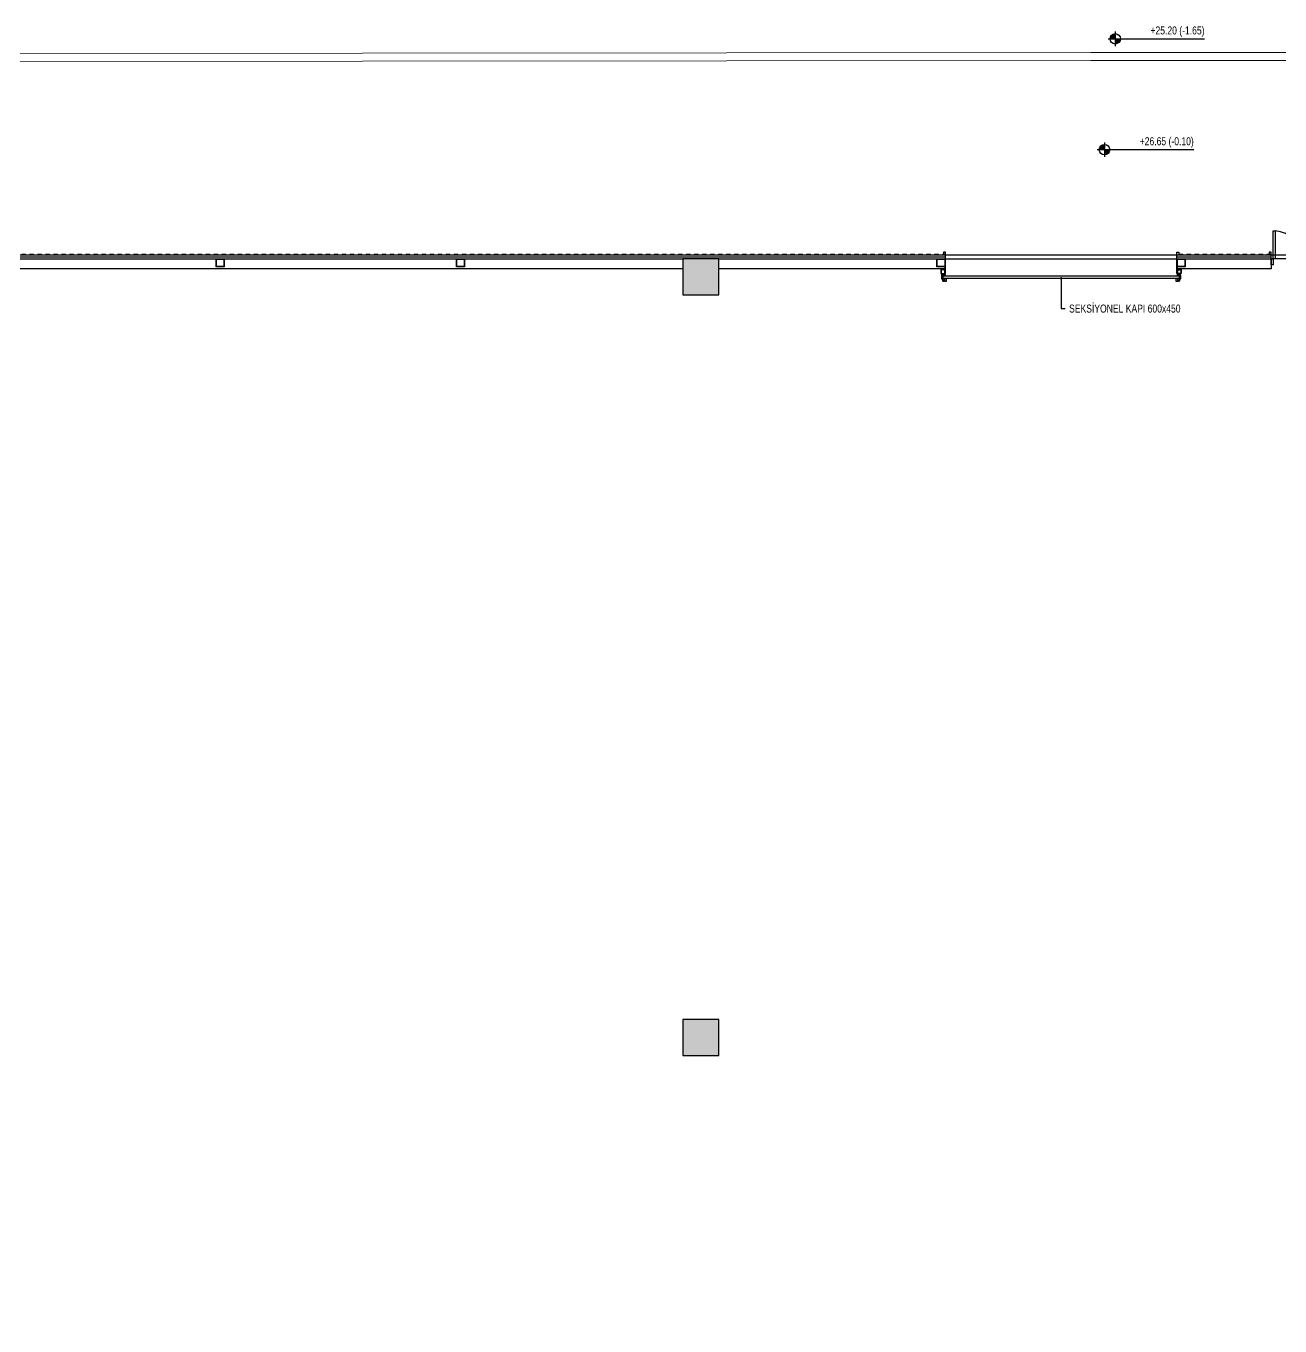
# Model space of a CAD drawing. Header units: centimetres. Extents: x 28733 to 98303, y -2883 to 8555.
# Drawn here: x 63594 to 66726, y 4643 to 7890 of the extents above; entities that cross this region are included whole.
import ezdxf
from ezdxf import colors
from ezdxf.entities.mleader import LeaderData, LeaderLine
from ezdxf.math import Vec2, Vec3

# ---------------------------------------------------------------- set-up
doc = ezdxf.new("R2010")
doc.units = ezdxf.units.CM
doc.header["$LTSCALE"] = 100
for name, color, linetype in [('A-ANNO-DIMS', 187, 'Continuous'), ('A-ANNO-TEXT', 50, 'Continuous'), ('A-AREA', 102, 'Continuous'), ('A-DOOR', 193, 'Continuous'), ('A-ELEV-01', 255, 'Continuous'), ('A-ELEV-03', 251, 'Continuous'), ('A-WALL-INSL', 249, 'Continuous'), ('A-WALL-SNWPNL', 200, 'Continuous'), ('L-SITE-CURB', 33, 'Continuous'), ('S-CONC', 5, 'Continuous'), ('S-HTCH', 8, 'Continuous'), ('S-STEL', 3, 'Continuous')]:
    doc.layers.add(name, color=color, linetype=linetype)
doc.styles.add('Fields_100', font='act_simplex.shx', dxfattribs={"width": 0.8, "height": 20})
doc.linetypes.add('BATTING', pattern='A,0.00254,-2.54,[134,ltypeshp.shx,S=2.54,R=0,X=-2.54,Y=0],-5.08,[134,ltypeshp.shx,S=2.54,R=180,X=2.54,Y=0],-2.54', length=10.16254)

# ---------------------------------------------------------------- blocks, each defined once
blk = doc.blocks.new('KAPI 150')
at = {"layer": 'A-DOOR'}
blk.add_line((145, 15), (5, 15), dxfattribs=at)
for points in [[(5, 15), (5, 85), (10, 85), (10, 15)], [(145, 15), (145, 85), (140, 85), (140, 15)]]:
    blk.add_lwpolyline(points, dxfattribs=at)
for points in [[(5, 0), (0, 0), (0, 15), (5, 15)], [(150, 0), (145, 0), (145, 15), (150, 15)]]:
    blk.add_lwpolyline(points, close=True, dxfattribs=at)
for centre, start, end in [((5, 15), 0, 85.904), ((145, 15), 94.096, 180)]:
    blk.add_arc(centre, 70, start, end, dxfattribs=at)
blk = doc.blocks.new('VİDA KÜÇÜK')
for p, q in [((-0.6, 3), (-0.2, 3.2)), ((-0.6, 3), (0.6, 3)), ((-0.6, 3), (0.6, 3)), ((-0.6, 3), (-0.6, 3)), ((-0.5, 3), (-0.5, 2.9)), ((-0.5, 2.9), (0.5, 2.9)), ((0.3, 3.6), (-0.3, 3.6)), ((-0.3, 3.3), (-0.3, 3.5)), ((0.3, 3.3), (-0.3, 3.3)), ((0.3, 3.2), (-0.3, 3.2)), ((-0.2, 3.3), (-0.2, 3.6)), ((0.2, 3.2), (-0.2, 3.2)), ((0.1, 2.8), (-0.2, 2.9)), ((-0.2, 2.9), (-0.2, 2.8)), ((-0.2, 2.9), (-0.2, 2.9)), ((-0.2, 2.8), (0.1, 2.7)), ((0.1, 2.7), (-0.2, 2.8)), ((-0.2, 2.7), (-0.2, 2.8)), ((-0.2, 2.8), (-0.2, 2.8)), ((0, 2.7), (-0.2, 2.7)), ((-0.2, 2.7), (-0.2, 2.6)), ((-0.2, 2.7), (-0.2, 2.7)), ((0.2, 2.5), (-0.2, 2.6)), ((0.1, 2.5), (-0.2, 2.6)), ((-0.2, 2.6), (0.1, 2.5)), ((-0.2, 2.6), (-0.2, 2.5)), ((-0.2, 2.6), (-0.2, 2.6)), ((-0.2, 2.6), (-0.2, 2.6)), ((-0.2, 2.5), (0.1, 2.4)), ((-0.2, 2.5), (0.2, 2.4)), ((-0.2, 2.5), (-0.2, 2.5)), ((-0.2, 2.4), (-0.2, 2.5)), ((0.1, 2.3), (-0.2, 2.4)), ((-0.2, 2.4), (-0.2, 2.3)), ((-0.2, 2.3), (0.1, 2.2)), ((-0.2, 2.3), (0.2, 2.2)), ((0.1, 2.2), (-0.2, 2.3)), ((-0.2, 2.3), (-0.2, 2.2)), ((-0.2, 2.3), (-0.2, 2.3)), ((-0.2, 2.3), (-0.2, 2.3)), ((-0.2, 2.3), (-0.2, 2.3)), ((-0.2, 2.2), (0.1, 2.1)), ((-0.2, 2.2), (0.2, 2.1)), ((-0.2, 2.1), (-0.2, 2.2)), ((-0.2, 2.2), (-0.2, 1.5)), ((-0.2, 2.1), (-0.2, 2)), ((0.1, 2), (-0.2, 2.1)), ((-0.2, 2), (-0.2, 2.1)), ((-0.2, 2), (-0.2, 2)), ((-0.2, 2), (-0.2, 2)), ((-0.2, 2), (0, 2)), ((0, 2), (-0.2, 2)), ((0, 2), (-0.2, 2)), ((0.1, 1.9), (-0.2, 1.9)), ((0, 1.5), (-0.2, 1.6)), ((0, 1.4), (-0.2, 1.5)), ((0.2, 2.8), (-0.1, 2.9)), ((0, 3.9), (0, 0)), ((0.1, 2.8), (0, 2.9)), ((0.1, 2.6), (0, 2.7)), ((0.1, 1.6), (0, 1.5)), ((0, 1.5), (0, 1.4)), ((0.1, 1.5), (0, 1.4)), ((0.1, 2.9), (0.1, 2.8)), ((0.2, 2.8), (0.1, 2.8)), ((0.2, 2.8), (0.1, 2.8)), ((0.1, 2.8), (0.1, 2.7)), ((0.2, 2.7), (0.1, 2.7)), ((0.2, 2.7), (0.1, 2.6)), ((0.1, 2.7), (0.1, 2.7)), ((0.2, 2.7), (0.1, 2.7)), ((0.1, 2.6), (0.1, 2.5)), ((0.1, 2.5), (0.1, 2.4)), ((0.2, 2.5), (0.1, 2.5)), ((0.2, 2.5), (0.1, 2.5)), ((0.2, 2.4), (0.1, 2.4)), ((0.1, 2.3), (0.1, 2.3)), ((0.1, 2.3), (0.1, 2.2)), ((0.2, 2.3), (0.1, 2.3)), ((0.2, 2.2), (0.1, 2.2)), ((0.2, 2.2), (0.1, 2.2)), ((0.1, 2.2), (0.1, 2.1)), ((0.1, 2.2), (0.1, 1.5)), ((0.1, 2), (0.1, 2.1)), ((0.2, 2.1), (0.1, 2)), ((0.2, 2.1), (0.1, 2.1)), ((0.2, 3.3), (0.2, 3.6)), ((0.2, 3.2), (0.6, 3)), ((0.2, 2.7), (0.2, 2.7)), ((0.2, 2.4), (0.2, 2.3)), ((0.3, 3.3), (0.3, 3.5)), ((0.5, 3), (0.5, 2.9)), ((0.6, 3), (0.6, 3))]:
    blk.add_line(p, q)
for centre, radius, start, end in [((-0.3, 3.2), 0.045, 90, 270), ((-0.3, 3.5), 0.132, 50.85, 132.6512), ((0, 3.1), 0.52, 70.5284, 109.4708), ((0, 1.9), 0.156, 196.2602, 343.7398), ((0.3, 3.5), 0.132, 47.3435, 129.155), ((0.3, 3.2), 0.045, 270, 90)]:
    blk.add_arc(centre, radius, start, end)
blk = doc.blocks.new('_Dot')
at = {"color": 0, "linetype": 'ByBlock', "lineweight": -2}
blk.add_line((-0.5, 0), (-1, 0), dxfattribs=at)
at = {"color": 0, "linetype": 'ByBlock', "const_width": 0.5}
blk.add_lwpolyline([(-0.25, 0, 1), (0.25, 0, 1)], format="xyb", close=True, dxfattribs=at)

msp = doc.modelspace()

# ---------------------------------------------------------------- hatches: boundary and pattern name
at = {"layer": 'A-ANNO-DIMS'}
h = msp.add_hatch(color=256, dxfattribs=at)
h.paths.add_polyline_path([(66314.68, 7871.19, 0.4142136), (66301.68, 7858.19), (66314.68, 7858.19)])
h.paths.add_polyline_path([(66327.68, 7858.19), (66314.68, 7858.19), (66314.68, 7845.19, 0.4142136)])
h = msp.add_hatch(color=256, dxfattribs=at)
h.paths.add_polyline_path([(66287.84, 7594.35, 0.4142136), (66274.84, 7581.35), (66287.84, 7581.35)])
h.paths.add_polyline_path([(66300.84, 7581.35), (66287.84, 7581.35), (66287.84, 7568.35, 0.4142136)])
at = {"layer": 'S-HTCH'}
h = msp.add_hatch(dxfattribs=at)
h.set_pattern_fill('ANSI33', color=256)
h.set_pattern_definition([(45, (47244.2896, 5721.5606), (-4.490128, 4.490128), []), (45, (47248.78, 5721.5606), (-4.490128, 4.490128), [3.175, -1.5875])])
h.paths.add_polyline_path([(63434.48, 1518.59), (63524.48, 1518.59), (63524.48, 1608.59), (63434.48, 1608.59)])
h.paths.add_polyline_path([(63434.48, 7218.59), (63524.48, 7218.59), (63524.48, 7308.59), (63434.48, 7308.59)])
h.paths.add_polyline_path([(61634.48, 1518.59), (61724.48, 1518.59), (61724.48, 1608.59), (61634.48, 1608.59)])
h.paths.add_polyline_path([(58034.48, 1518.59), (58124.48, 1518.59), (58124.48, 1608.59), (58034.48, 1608.59)])
h.paths.add_polyline_path([(61634.48, 7218.59), (61724.48, 7218.59), (61724.48, 7308.59), (61634.48, 7308.59)])
h.paths.add_polyline_path([(58034.48, 7218.59), (58124.48, 7218.59), (58124.48, 7308.59), (58034.48, 7308.59)])
h.paths.add_polyline_path([(63434.48, 3418.59), (63524.48, 3418.59), (63524.48, 3508.59), (63434.48, 3508.59)])
h.paths.add_polyline_path([(63434.48, 5318.59), (63524.48, 5318.59), (63524.48, 5408.59), (63434.48, 5408.59)])
h.paths.add_polyline_path([(61634.48, 3418.59), (61724.48, 3418.59), (61724.48, 3508.59), (61634.48, 3508.59)])
h.paths.add_polyline_path([(58034.48, 3418.59), (58124.48, 3418.59), (58124.48, 3508.59), (58034.48, 3508.59)])
h.paths.add_polyline_path([(61634.48, 5318.59), (61724.48, 5318.59), (61724.48, 5408.59), (61634.48, 5408.59)])
h.paths.add_polyline_path([(58034.48, 5318.59), (58124.48, 5318.59), (58124.48, 5408.59), (58034.48, 5408.59)])
h.paths.add_polyline_path([(68834.48, 3418.59), (68924.48, 3418.59), (68924.48, 3508.59), (68834.48, 3508.59)])
h.paths.add_polyline_path([(68834.48, 5318.59), (68924.48, 5318.59), (68924.48, 5408.59), (68834.48, 5408.59)])
h.paths.add_polyline_path([(67034.48, 3418.59), (67124.48, 3418.59), (67124.48, 3508.59), (67034.48, 3508.59)])
h.paths.add_polyline_path([(67034.48, 5318.59), (67124.48, 5318.59), (67124.48, 5408.59), (67034.48, 5408.59)])
h.paths.add_polyline_path([(65234.48, 3418.59), (65324.48, 3418.59), (65324.48, 3508.59), (65234.48, 3508.59)])
h.paths.add_polyline_path([(65234.48, 5318.59), (65324.48, 5318.59), (65324.48, 5408.59), (65234.48, 5408.59)])
h.paths.add_polyline_path([(61534.48, 3418.59), (61624.48, 3418.59), (61624.48, 3508.59), (61534.48, 3508.59)])
h.paths.add_polyline_path([(61534.48, 5318.59), (61624.48, 5318.59), (61624.48, 5408.59), (61534.48, 5408.59)])
h.paths.add_polyline_path([(59834.48, 3418.59), (59924.48, 3418.59), (59924.48, 3508.59), (59834.48, 3508.59)])
h.paths.add_polyline_path([(59834.48, 5318.59), (59924.48, 5318.59), (59924.48, 5408.59), (59834.48, 5408.59)])
h.paths.add_polyline_path([(56234.48, 3418.59), (56324.48, 3418.59), (56324.48, 3508.59), (56234.48, 3508.59)])
h.paths.add_polyline_path([(56234.48, 5318.59), (56324.48, 5318.59), (56324.48, 5408.59), (56234.48, 5408.59)])
h.paths.add_polyline_path([(54434.48, 3418.59), (54524.48, 3418.59), (54524.48, 3508.59), (54434.48, 3508.59)])
h.paths.add_polyline_path([(54434.48, 5318.59), (54524.48, 5318.59), (54524.48, 5408.59), (54434.48, 5408.59)])
h.paths.add_polyline_path([(52634.48, 3418.59), (52724.48, 3418.59), (52724.48, 3508.59), (52634.48, 3508.59)])
h.paths.add_polyline_path([(52634.48, 5318.59), (52724.48, 5318.59), (52724.48, 5408.59), (52634.48, 5408.59)])
h.paths.add_polyline_path([(70634.48, 5318.59), (70724.48, 5318.59), (70724.48, 5408.59), (70634.48, 5408.59)])
h.paths.add_polyline_path([(70634.48, 3418.59), (70724.48, 3418.59), (70724.48, 3508.59), (70634.48, 3508.59)])
h.paths.add_polyline_path([(70634.48, 1518.59), (70724.48, 1518.59), (70724.48, 1608.59), (70634.48, 1608.59)])
h.paths.add_polyline_path([(68834.48, 1518.59), (68924.48, 1518.59), (68924.48, 1608.59), (68834.48, 1608.59)])
h.paths.add_polyline_path([(67034.48, 1518.59), (67124.48, 1518.59), (67124.48, 1608.59), (67034.48, 1608.59)])
h.paths.add_polyline_path([(65234.48, 1518.59), (65324.48, 1518.59), (65324.48, 1608.59), (65234.48, 1608.59)])
h.paths.add_polyline_path([(61534.48, 1518.59), (61624.48, 1518.59), (61624.48, 1608.59), (61534.48, 1608.59)])
h.paths.add_polyline_path([(59834.48, 1518.59), (59924.48, 1518.59), (59924.48, 1608.59), (59834.48, 1608.59)])
h.paths.add_polyline_path([(56234.48, 1518.59), (56324.48, 1518.59), (56324.48, 1608.59), (56234.48, 1608.59)])
h.paths.add_polyline_path([(54434.48, 1518.59), (54524.48, 1518.59), (54524.48, 1608.59), (54434.48, 1608.59)])
h.paths.add_polyline_path([(52634.48, 1518.59), (52724.48, 1518.59), (52724.48, 1608.59), (52634.48, 1608.59)])
h.paths.add_polyline_path([(70634.48, 7218.59), (70724.48, 7218.59), (70724.48, 7308.59), (70634.48, 7308.59)])
h.paths.add_polyline_path([(68834.48, 7218.59), (68924.48, 7218.59), (68924.48, 7308.59), (68834.48, 7308.59)])
h.paths.add_polyline_path([(67034.48, 7218.59), (67124.48, 7218.59), (67124.48, 7308.59), (67034.48, 7308.59)])
h.paths.add_polyline_path([(65234.48, 7218.59), (65324.48, 7218.59), (65324.48, 7308.59), (65234.48, 7308.59)])
h.paths.add_polyline_path([(61534.48, 7218.59), (61624.48, 7218.59), (61624.48, 7308.59), (61534.48, 7308.59)])
h.paths.add_polyline_path([(59834.48, 7218.59), (59924.48, 7218.59), (59924.48, 7308.59), (59834.48, 7308.59)])
h.paths.add_polyline_path([(56234.48, 7218.59), (56324.48, 7218.59), (56324.48, 7308.59), (56234.48, 7308.59)])
h.paths.add_polyline_path([(54434.48, 7218.59), (54524.48, 7218.59), (54524.48, 7308.59), (54434.48, 7308.59)])
h.paths.add_polyline_path([(52634.48, 7218.59), (52724.48, 7218.59), (52724.48, 7308.59), (52634.48, 7308.59)])

# ---------------------------------------------------------------- linework, layer by layer
at = {"layer": 'A-ANNO-DIMS'}
for p, q in [((66314.68, 7876.19), (66314.68, 7840.19)), ((66296.68, 7858.19), (66537.68, 7858.19)), ((66269.84, 7581.35), (66510.84, 7581.35)), ((66287.84, 7599.35), (66287.84, 7563.35))]:
    msp.add_line(p, q, dxfattribs=at)
for centre in [(66314.68, 7858.19), (66287.84, 7581.35)]:
    msp.add_circle(centre, 13, dxfattribs=at)
at = {"layer": 'A-AREA'}
msp.add_lwpolyline([(62586.98, 7318.59), (70734.48, 7318.59), (70734.48, 3418.59), (52611.98, 3418.59), (52611.98, 7318.59), (59834.48, 7318.59), (59834.48, 7053.59), (62586.98, 7053.59)], close=True, dxfattribs=at)
at = {"layer": 'A-DOOR'}
for points in [[(65881.48, 7266.59), (65880.75, 7266.59)], [(65880.75, 7266.59), (65880.75, 7258.83)], [(65880.75, 7258.83), (65883.33, 7258.83)], [(65881.25, 7259.33), (65881.25, 7266.09)], [(65881.25, 7266.09), (65883.98, 7266.09)], [(65887.5, 7259.33), (65881.25, 7259.33)], [(65881.48, 7271.59), (65881.48, 7266.59)], [(65881.48, 7266.59), (65883.98, 7266.59)], [(65881.98, 7267.09), (65881.98, 7271.09)], [(65881.98, 7271.09), (65888.98, 7271.09)], [(65883.98, 7267.09), (65881.98, 7267.09)], [(65883.33, 7258.83), (65883.33, 7254.69)], [(65883.33, 7254.69), (65883.34, 7254.62), (65883.36, 7254.55), (65883.37, 7254.48), (65883.39, 7254.4), (65883.41, 7254.33), (65883.44, 7254.27), (65883.46, 7254.2), (65883.49, 7254.13), (65883.52, 7254.06), (65883.56, 7254), (65883.59, 7253.94), (65883.63, 7253.87), (65883.67, 7253.81), (65883.71, 7253.75), (65883.76, 7253.69), (65883.81, 7253.64), (65883.85, 7253.58), (65883.9, 7253.53), (65883.96, 7253.48), (65884.01, 7253.43), (65884.06, 7253.38), (65884.12, 7253.33), (65884.18, 7253.29), (65884.24, 7253.25), (65884.3, 7253.21), (65884.36, 7253.17), (65884.43, 7253.14), (65884.49, 7253.1), (65884.56, 7253.07), (65884.63, 7253.04), (65884.7, 7253.02), (65884.76, 7252.99), (65884.83, 7252.97), (65884.91, 7252.95), (65884.98, 7252.94), (65885.05, 7252.92), (65885.12, 7252.91), (65885.19, 7252.9), (65885.27, 7252.9), (65885.34, 7252.89), (65885.41, 7252.89), (65885.49, 7252.89), (65885.56, 7252.9), (65885.63, 7252.9), (65885.7, 7252.91), (65885.78, 7252.92), (65885.85, 7252.94), (65885.92, 7252.95), (65885.99, 7252.97), (65886.06, 7252.99), (65886.13, 7253.02), (65886.2, 7253.04), (65886.27, 7253.07), (65886.33, 7253.1), (65886.4, 7253.14), (65886.46, 7253.17), (65886.52, 7253.21), (65886.59, 7253.25), (65886.65, 7253.29), (65886.7, 7253.33), (65886.76, 7253.38), (65886.82, 7253.43), (65886.87, 7253.48), (65886.92, 7253.53), (65886.97, 7253.58), (65887.02, 7253.64), (65887.07, 7253.69), (65887.11, 7253.75), (65887.15, 7253.81), (65887.19, 7253.87), (65887.23, 7253.94), (65887.27, 7254), (65887.3, 7254.06), (65887.33, 7254.13), (65887.36, 7254.2), (65887.39, 7254.27), (65887.41, 7254.33), (65887.43, 7254.4), (65887.45, 7254.48), (65887.47, 7254.55), (65887.48, 7254.62), (65887.5, 7254.69)], [(65883.83, 7254.69), (65883.83, 7258.83)], [(65883.83, 7258.83), (65887.5, 7258.83)], [(65887, 7254.69), (65886.98, 7254.64), (65886.97, 7254.58), (65886.96, 7254.53), (65886.94, 7254.47), (65886.92, 7254.42), (65886.9, 7254.37), (65886.87, 7254.32), (65886.85, 7254.27), (65886.82, 7254.22), (65886.79, 7254.17), (65886.76, 7254.12), (65886.73, 7254.07), (65886.7, 7254.03), (65886.67, 7253.98), (65886.63, 7253.94), (65886.59, 7253.9), (65886.55, 7253.86), (65886.51, 7253.82), (65886.47, 7253.78), (65886.43, 7253.75), (65886.38, 7253.71), (65886.34, 7253.68), (65886.29, 7253.65), (65886.24, 7253.62), (65886.19, 7253.59), (65886.14, 7253.56), (65886.09, 7253.54), (65886.04, 7253.52), (65885.99, 7253.49), (65885.94, 7253.48), (65885.88, 7253.46), (65885.83, 7253.44), (65885.78, 7253.43), (65885.72, 7253.42), (65885.66, 7253.41), (65885.61, 7253.4), (65885.55, 7253.39), (65885.5, 7253.39), (65885.44, 7253.39), (65885.38, 7253.39), (65885.33, 7253.39), (65885.27, 7253.39), (65885.22, 7253.4), (65885.16, 7253.41), (65885.11, 7253.42), (65885.05, 7253.43), (65885, 7253.44), (65884.94, 7253.46), (65884.89, 7253.48), (65884.84, 7253.49), (65884.78, 7253.52), (65884.73, 7253.54), (65884.68, 7253.56), (65884.63, 7253.59), (65884.58, 7253.62), (65884.54, 7253.65), (65884.49, 7253.68), (65884.44, 7253.71), (65884.4, 7253.75), (65884.36, 7253.78), (65884.31, 7253.82), (65884.27, 7253.86), (65884.23, 7253.9), (65884.2, 7253.94), (65884.16, 7253.98), (65884.13, 7254.03), (65884.09, 7254.07), (65884.06, 7254.12), (65884.03, 7254.17), (65884, 7254.22), (65883.98, 7254.27), (65883.95, 7254.32), (65883.93, 7254.37), (65883.91, 7254.42), (65883.89, 7254.47), (65883.87, 7254.53), (65883.85, 7254.58), (65883.84, 7254.64), (65883.83, 7254.69)], [(65883.98, 7266.59), (65883.98, 7267.09)], [(65883.98, 7266.09), (65883.98, 7266.59)], [(65888.98, 7269.09), (65885.48, 7269.09)], [(65885.48, 7269.09), (65885.48, 7266.59)], [(65885.48, 7266.59), (65886.82, 7266.59)], [(65885.98, 7267.09), (65885.98, 7268.59)], [(65885.98, 7268.59), (65888.98, 7268.59)], [(65886.82, 7267.09), (65885.98, 7267.09)], [(65886.82, 7266.59), (65886.82, 7267.09)], [(65887.5, 7254.89), (65887, 7254.89)], [(65887, 7254.89), (65887, 7254.69)], [(65887.5, 7258.83), (65887.5, 7259.33)], [(65887.5, 7254.69), (65887.5, 7254.89)], [(65893.24, 7259.89), (65888.24, 7259.89)], [(65888.24, 7259.89), (65888.24, 7253.17)], [(65888.24, 7253.17), (65893.24, 7253.17)], [(65888.98, 7267.09), (65888.43, 7267.09)], [(65888.43, 7267.09), (65888.43, 7266.59)], [(65888.43, 7266.59), (65889.48, 7266.59)], [(65888.98, 7271.09), (65888.98, 7269.09)], [(65888.98, 7268.59), (65888.98, 7267.09)], [(65889.48, 7266.59), (65889.48, 7271.59)], [(65893.24, 7253.17), (65893.24, 7259.89)], [(66470.71, 7259.89), (66465.71, 7259.89)], [(66465.71, 7259.89), (66465.71, 7253.17)], [(66465.71, 7253.17), (66470.71, 7253.17)], [(66469.48, 7271.59), (66469.48, 7266.59)], [(66469.48, 7266.59), (66470.52, 7266.59)], [(66469.98, 7269.09), (66469.98, 7271.09)], [(66469.98, 7271.09), (66476.98, 7271.09)], [(66473.48, 7269.09), (66469.98, 7269.09)], [(66469.98, 7267.09), (66469.98, 7268.59)], [(66469.98, 7268.59), (66472.98, 7268.59)], [(66470.52, 7267.09), (66469.98, 7267.09)], [(66470.52, 7266.59), (66470.52, 7267.09)], [(66470.71, 7253.17), (66470.71, 7259.89)], [(66477.7, 7259.33), (66471.46, 7259.33)], [(66471.46, 7259.33), (66471.46, 7258.83)], [(66471.46, 7258.83), (66475.12, 7258.83)], [(66471.96, 7254.89), (66471.46, 7254.89)], [(66471.46, 7254.89), (66471.46, 7254.69)], [(66471.46, 7254.69), (66471.47, 7254.62), (66471.48, 7254.55), (66471.5, 7254.48), (66471.52, 7254.4), (66471.54, 7254.33), (66471.57, 7254.27), (66471.59, 7254.2), (66471.62, 7254.13), (66471.65, 7254.06), (66471.69, 7254), (66471.72, 7253.94), (66471.76, 7253.87), (66471.8, 7253.81), (66471.84, 7253.75), (66471.89, 7253.69), (66471.93, 7253.64), (66471.98, 7253.58), (66472.03, 7253.53), (66472.08, 7253.48), (66472.14, 7253.43), (66472.19, 7253.38), (66472.25, 7253.33), (66472.31, 7253.29), (66472.37, 7253.25), (66472.43, 7253.21), (66472.49, 7253.17), (66472.56, 7253.14), (66472.62, 7253.1), (66472.69, 7253.07), (66472.75, 7253.04), (66472.82, 7253.02), (66472.89, 7252.99), (66472.96, 7252.97), (66473.03, 7252.95), (66473.1, 7252.94), (66473.18, 7252.92), (66473.25, 7252.91), (66473.32, 7252.9), (66473.39, 7252.9), (66473.47, 7252.89), (66473.54, 7252.89), (66473.61, 7252.89), (66473.69, 7252.9), (66473.76, 7252.9), (66473.83, 7252.91), (66473.9, 7252.92), (66473.98, 7252.94), (66474.05, 7252.95), (66474.12, 7252.97), (66474.19, 7252.99), (66474.26, 7253.02), (66474.33, 7253.04), (66474.39, 7253.07), (66474.46, 7253.1), (66474.52, 7253.14), (66474.59, 7253.17), (66474.65, 7253.21), (66474.71, 7253.25), (66474.77, 7253.29), (66474.83, 7253.33), (66474.89, 7253.38), (66474.94, 7253.43), (66475, 7253.48), (66475.05, 7253.53), (66475.1, 7253.58), (66475.15, 7253.64), (66475.19, 7253.69), (66475.24, 7253.75), (66475.28, 7253.81), (66475.32, 7253.87), (66475.36, 7253.94), (66475.39, 7254), (66475.43, 7254.06), (66475.46, 7254.13), (66475.49, 7254.2), (66475.51, 7254.27), (66475.54, 7254.33), (66475.56, 7254.4), (66475.58, 7254.48), (66475.6, 7254.55), (66475.61, 7254.62), (66475.62, 7254.69)], [(66471.96, 7254.69), (66471.96, 7254.89)], [(66475.12, 7254.69), (66475.11, 7254.64), (66475.1, 7254.58), (66475.08, 7254.53), (66475.06, 7254.47), (66475.05, 7254.42), (66475.02, 7254.37), (66475, 7254.32), (66474.98, 7254.27), (66474.95, 7254.22), (66474.92, 7254.17), (66474.89, 7254.12), (66474.86, 7254.07), (66474.83, 7254.03), (66474.79, 7253.98), (66474.76, 7253.94), (66474.72, 7253.9), (66474.68, 7253.86), (66474.64, 7253.82), (66474.6, 7253.78), (66474.55, 7253.75), (66474.51, 7253.71), (66474.46, 7253.68), (66474.42, 7253.65), (66474.37, 7253.62), (66474.32, 7253.59), (66474.27, 7253.56), (66474.22, 7253.54), (66474.17, 7253.52), (66474.12, 7253.49), (66474.06, 7253.48), (66474.01, 7253.46), (66473.96, 7253.44), (66473.9, 7253.43), (66473.85, 7253.42), (66473.79, 7253.41), (66473.74, 7253.4), (66473.68, 7253.39), (66473.62, 7253.39), (66473.57, 7253.39), (66473.51, 7253.39), (66473.46, 7253.39), (66473.4, 7253.39), (66473.34, 7253.4), (66473.29, 7253.41), (66473.23, 7253.42), (66473.18, 7253.43), (66473.12, 7253.44), (66473.07, 7253.46), (66473.02, 7253.48), (66472.96, 7253.49), (66472.91, 7253.52), (66472.86, 7253.54), (66472.81, 7253.56), (66472.76, 7253.59), (66472.71, 7253.62), (66472.66, 7253.65), (66472.62, 7253.68), (66472.57, 7253.71), (66472.53, 7253.75), (66472.48, 7253.78), (66472.44, 7253.82), (66472.4, 7253.86), (66472.36, 7253.9), (66472.32, 7253.94), (66472.29, 7253.98), (66472.25, 7254.03), (66472.22, 7254.07), (66472.19, 7254.12), (66472.16, 7254.17), (66472.13, 7254.22), (66472.1, 7254.27), (66472.08, 7254.32), (66472.06, 7254.37), (66472.03, 7254.42), (66472.02, 7254.47), (66472, 7254.53), (66471.98, 7254.58), (66471.97, 7254.64), (66471.96, 7254.69)], [(66472.98, 7267.09), (66472.13, 7267.09)], [(66472.13, 7267.09), (66472.13, 7266.59)], [(66472.13, 7266.59), (66473.48, 7266.59)], [(66472.98, 7268.59), (66472.98, 7267.09)], [(66473.48, 7266.59), (66473.48, 7269.09)], [(66476.98, 7267.09), (66474.98, 7267.09)], [(66474.98, 7267.09), (66474.98, 7266.59)], [(66474.98, 7266.59), (66477.48, 7266.59)], [(66474.98, 7266.59), (66474.98, 7266.09)], [(66474.98, 7266.09), (66477.7, 7266.09)], [(66475.12, 7258.83), (66475.12, 7254.69)], [(66475.62, 7254.69), (66475.62, 7258.83)], [(66475.62, 7258.83), (66478.2, 7258.83)], [(66476.98, 7271.09), (66476.98, 7267.09)], [(66477.48, 7266.59), (66477.48, 7271.59)], [(66478.2, 7266.59), (66477.48, 7266.59)], [(66477.7, 7266.09), (66477.7, 7259.33)], [(66478.2, 7258.83), (66478.2, 7266.59)]]:
    msp.add_lwpolyline(points, dxfattribs=at)
msp.add_lwpolyline([(66475.12, 7265.02), (65883.83, 7265.02), (65883.83, 7260.02), (66475.12, 7260.02)], close=True, dxfattribs=at)
at = {"layer": 'A-ELEV-01'}
for p, q in [((65234.48, 7283.59), (63524.48, 7283.59)), ((65889.48, 7283.59), (65324.48, 7283.59)), ((66704.48, 7283.59), (66469.48, 7283.59))]:
    msp.add_line(p, q, dxfattribs=at)
at = {"layer": 'A-ELEV-01', "elevation": 0}
for points in [[(65889.48, 7308.59), (65889.48, 7283.59)], [(66469.48, 7308.59), (66469.48, 7283.59)], [(66704.48, 7308.59), (66704.48, 7283.59)], [(66704.48, 7308.59), (66704.48, 7283.59)]]:
    msp.add_lwpolyline(points, dxfattribs=at)
at = {"layer": 'A-ELEV-03'}
for points in [[(63104.48, 7318.59), (65889.48, 7318.59)], [(66469.48, 7318.59), (66704.48, 7318.59)]]:
    msp.add_lwpolyline(points, dxfattribs=at)
at = {"layer": 'A-ELEV-03', "elevation": 0}
msp.add_lwpolyline([(65889.48, 7308.59), (66469.48, 7308.59)], dxfattribs=at)
at = {"layer": 'A-WALL-INSL', "linetype": 'BATTING', "ltscale": 0.005}
for points in [[(63104.48, 7313.59), (65889.48, 7313.59)], [(66469.48, 7313.59), (66704.48, 7313.59)]]:
    msp.add_lwpolyline(points, dxfattribs=at)
at = {"layer": 'A-WALL-SNWPNL'}
for p, q in [((63524.48, 7308.59), (65234.48, 7308.59)), ((65324.48, 7308.59), (65889.48, 7308.59)), ((65890.48, 7325.59), (65885.48, 7325.59)), ((65885.48, 7325.59), (65885.48, 7321.09)), ((65890.48, 7271.59), (65890.48, 7325.59)), ((66468.48, 7271.59), (66468.48, 7325.59)), ((66468.48, 7325.59), (66473.48, 7325.59)), ((66469.48, 7308.59), (66704.48, 7308.59)), ((66473.48, 7325.59), (66473.48, 7321.09))]:
    msp.add_line(p, q, dxfattribs=at)
for points in [[(63554.48, 7318.59), (63562.48, 7318.59), (63564.48, 7320.59), (63572.48, 7320.59), (63574.48, 7318.59), (63582.48, 7318.59), (63584.48, 7320.59), (63592.48, 7320.59), (63594.48, 7318.59), (63602.48, 7318.59), (63604.48, 7320.59), (63612.48, 7320.59), (63614.48, 7318.59), (63622.48, 7318.59), (63624.48, 7320.59), (63632.48, 7320.59), (63634.48, 7318.59), (63642.48, 7318.59), (63644.48, 7320.59), (63652.48, 7320.59), (63654.48, 7318.59)], [(63654.48, 7318.59), (63662.48, 7318.59), (63664.48, 7320.59), (63672.48, 7320.59), (63674.48, 7318.59), (63682.48, 7318.59), (63684.48, 7320.59), (63692.48, 7320.59), (63694.48, 7318.59), (63702.48, 7318.59), (63704.48, 7320.59), (63712.48, 7320.59), (63714.48, 7318.59), (63722.48, 7318.59), (63724.48, 7320.59), (63732.48, 7320.59), (63734.48, 7318.59), (63742.48, 7318.59), (63744.48, 7320.59), (63752.48, 7320.59), (63754.48, 7318.59)], [(63754.48, 7318.59), (63762.48, 7318.59), (63764.48, 7320.59), (63772.48, 7320.59), (63774.48, 7318.59), (63782.48, 7318.59), (63784.48, 7320.59), (63792.48, 7320.59), (63794.48, 7318.59), (63802.48, 7318.59), (63804.48, 7320.59), (63812.48, 7320.59), (63814.48, 7318.59), (63822.48, 7318.59), (63824.48, 7320.59), (63832.48, 7320.59), (63834.48, 7318.59), (63842.48, 7318.59), (63844.48, 7320.59), (63852.48, 7320.59), (63854.48, 7318.59)], [(63854.48, 7318.59), (63862.48, 7318.59), (63864.48, 7320.59), (63872.48, 7320.59), (63874.48, 7318.59), (63882.48, 7318.59), (63884.48, 7320.59), (63892.48, 7320.59), (63894.48, 7318.59), (63902.48, 7318.59), (63904.48, 7320.59), (63912.48, 7320.59), (63914.48, 7318.59), (63922.48, 7318.59), (63924.48, 7320.59), (63932.48, 7320.59), (63934.48, 7318.59), (63942.48, 7318.59), (63944.48, 7320.59), (63952.48, 7320.59), (63954.48, 7318.59)], [(63954.48, 7318.59), (63962.48, 7318.59), (63964.48, 7320.59), (63972.48, 7320.59), (63974.48, 7318.59), (63982.48, 7318.59), (63984.48, 7320.59), (63992.48, 7320.59), (63994.48, 7318.59), (64002.48, 7318.59), (64004.48, 7320.59), (64012.48, 7320.59), (64014.48, 7318.59), (64022.48, 7318.59), (64024.48, 7320.59), (64032.48, 7320.59), (64034.48, 7318.59), (64042.48, 7318.59), (64044.48, 7320.59), (64052.48, 7320.59), (64054.48, 7318.59)], [(64054.48, 7318.59), (64062.48, 7318.59), (64064.48, 7320.59), (64072.48, 7320.59), (64074.48, 7318.59), (64082.48, 7318.59), (64084.48, 7320.59), (64092.48, 7320.59), (64094.48, 7318.59), (64102.48, 7318.59), (64104.48, 7320.59), (64112.48, 7320.59), (64114.48, 7318.59), (64122.48, 7318.59), (64124.48, 7320.59), (64132.48, 7320.59), (64134.48, 7318.59), (64142.48, 7318.59), (64144.48, 7320.59), (64152.48, 7320.59), (64154.48, 7318.59)], [(64154.48, 7318.59), (64162.48, 7318.59), (64164.48, 7320.59), (64172.48, 7320.59), (64174.48, 7318.59), (64182.48, 7318.59), (64184.48, 7320.59), (64192.48, 7320.59), (64194.48, 7318.59), (64202.48, 7318.59), (64204.48, 7320.59), (64212.48, 7320.59), (64214.48, 7318.59), (64222.48, 7318.59), (64224.48, 7320.59), (64232.48, 7320.59), (64234.48, 7318.59), (64242.48, 7318.59), (64244.48, 7320.59), (64252.48, 7320.59), (64254.48, 7318.59)], [(64254.48, 7318.59), (64262.48, 7318.59), (64264.48, 7320.59), (64272.48, 7320.59), (64274.48, 7318.59), (64282.48, 7318.59), (64284.48, 7320.59), (64292.48, 7320.59), (64294.48, 7318.59), (64302.48, 7318.59), (64304.48, 7320.59), (64312.48, 7320.59), (64314.48, 7318.59), (64322.48, 7318.59), (64324.48, 7320.59), (64332.48, 7320.59), (64334.48, 7318.59), (64342.48, 7318.59), (64344.48, 7320.59), (64352.48, 7320.59), (64354.48, 7318.59)], [(64354.48, 7318.59), (64362.48, 7318.59), (64364.48, 7320.59), (64372.48, 7320.59), (64374.48, 7318.59), (64382.48, 7318.59), (64384.48, 7320.59), (64392.48, 7320.59), (64394.48, 7318.59), (64402.48, 7318.59), (64404.48, 7320.59), (64412.48, 7320.59), (64414.48, 7318.59), (64422.48, 7318.59), (64424.48, 7320.59), (64432.48, 7320.59), (64434.48, 7318.59), (64442.48, 7318.59), (64444.48, 7320.59), (64452.48, 7320.59), (64454.48, 7318.59)], [(64454.48, 7318.59), (64462.48, 7318.59), (64464.48, 7320.59), (64472.48, 7320.59), (64474.48, 7318.59), (64482.48, 7318.59), (64484.48, 7320.59), (64492.48, 7320.59), (64494.48, 7318.59), (64502.48, 7318.59), (64504.48, 7320.59), (64512.48, 7320.59), (64514.48, 7318.59), (64522.48, 7318.59), (64524.48, 7320.59), (64532.48, 7320.59), (64534.48, 7318.59), (64542.48, 7318.59), (64544.48, 7320.59), (64552.48, 7320.59), (64554.48, 7318.59)], [(64554.48, 7318.59), (64562.48, 7318.59), (64564.48, 7320.59), (64572.48, 7320.59), (64574.48, 7318.59), (64582.48, 7318.59), (64584.48, 7320.59), (64592.48, 7320.59), (64594.48, 7318.59), (64602.48, 7318.59), (64604.48, 7320.59), (64612.48, 7320.59), (64614.48, 7318.59), (64622.48, 7318.59), (64624.48, 7320.59), (64632.48, 7320.59), (64634.48, 7318.59), (64642.48, 7318.59), (64644.48, 7320.59), (64652.48, 7320.59), (64654.48, 7318.59)], [(64654.48, 7318.59), (64662.48, 7318.59), (64664.48, 7320.59), (64672.48, 7320.59), (64674.48, 7318.59), (64682.48, 7318.59), (64684.48, 7320.59), (64692.48, 7320.59), (64694.48, 7318.59), (64702.48, 7318.59), (64704.48, 7320.59), (64712.48, 7320.59), (64714.48, 7318.59), (64722.48, 7318.59), (64724.48, 7320.59), (64732.48, 7320.59), (64734.48, 7318.59), (64742.48, 7318.59), (64744.48, 7320.59), (64752.48, 7320.59), (64754.48, 7318.59)], [(64754.48, 7318.59), (64762.48, 7318.59), (64764.48, 7320.59), (64772.48, 7320.59), (64774.48, 7318.59), (64782.48, 7318.59), (64784.48, 7320.59), (64792.48, 7320.59), (64794.48, 7318.59), (64802.48, 7318.59), (64804.48, 7320.59), (64812.48, 7320.59), (64814.48, 7318.59), (64822.48, 7318.59), (64824.48, 7320.59), (64832.48, 7320.59), (64834.48, 7318.59), (64842.48, 7318.59), (64844.48, 7320.59), (64852.48, 7320.59), (64854.48, 7318.59)], [(64854.48, 7318.59), (64862.48, 7318.59), (64864.48, 7320.59), (64872.48, 7320.59), (64874.48, 7318.59), (64882.48, 7318.59), (64884.48, 7320.59), (64892.48, 7320.59), (64894.48, 7318.59), (64902.48, 7318.59), (64904.48, 7320.59), (64912.48, 7320.59), (64914.48, 7318.59), (64922.48, 7318.59), (64924.48, 7320.59), (64932.48, 7320.59), (64934.48, 7318.59), (64942.48, 7318.59), (64944.48, 7320.59), (64952.48, 7320.59), (64954.48, 7318.59)], [(64954.48, 7318.59), (64962.48, 7318.59), (64964.48, 7320.59), (64972.48, 7320.59), (64974.48, 7318.59), (64982.48, 7318.59), (64984.48, 7320.59), (64992.48, 7320.59), (64994.48, 7318.59), (65002.48, 7318.59), (65004.48, 7320.59), (65012.48, 7320.59), (65014.48, 7318.59), (65022.48, 7318.59), (65024.48, 7320.59), (65032.48, 7320.59), (65034.48, 7318.59), (65042.48, 7318.59), (65044.48, 7320.59), (65052.48, 7320.59), (65054.48, 7318.59)], [(65054.48, 7318.59), (65062.48, 7318.59), (65064.48, 7320.59), (65072.48, 7320.59), (65074.48, 7318.59), (65082.48, 7318.59), (65084.48, 7320.59), (65092.48, 7320.59), (65094.48, 7318.59), (65102.48, 7318.59), (65104.48, 7320.59), (65112.48, 7320.59), (65114.48, 7318.59), (65122.48, 7318.59), (65124.48, 7320.59), (65132.48, 7320.59), (65134.48, 7318.59), (65142.48, 7318.59), (65144.48, 7320.59), (65152.48, 7320.59), (65154.48, 7318.59)], [(65154.48, 7318.59), (65162.48, 7318.59), (65164.48, 7320.59), (65172.48, 7320.59), (65174.48, 7318.59), (65182.48, 7318.59), (65184.48, 7320.59), (65192.48, 7320.59), (65194.48, 7318.59), (65202.48, 7318.59), (65204.48, 7320.59), (65212.48, 7320.59), (65214.48, 7318.59), (65222.48, 7318.59), (65224.48, 7320.59), (65232.48, 7320.59), (65234.48, 7318.59), (65242.48, 7318.59), (65244.48, 7320.59), (65252.48, 7320.59), (65254.48, 7318.59)], [(65254.48, 7318.59), (65262.48, 7318.59), (65264.48, 7320.59), (65272.48, 7320.59), (65274.48, 7318.59), (65282.48, 7318.59), (65284.48, 7320.59), (65292.48, 7320.59), (65294.48, 7318.59), (65302.48, 7318.59), (65304.48, 7320.59), (65312.48, 7320.59), (65314.48, 7318.59), (65322.48, 7318.59), (65324.48, 7320.59), (65332.48, 7320.59), (65334.48, 7318.59), (65342.48, 7318.59), (65344.48, 7320.59), (65352.48, 7320.59), (65354.48, 7318.59)], [(65354.48, 7318.59), (65362.48, 7318.59), (65364.48, 7320.59), (65372.48, 7320.59), (65374.48, 7318.59), (65382.48, 7318.59), (65384.48, 7320.59), (65392.48, 7320.59), (65394.48, 7318.59), (65402.48, 7318.59), (65404.48, 7320.59), (65412.48, 7320.59), (65414.48, 7318.59), (65422.48, 7318.59), (65424.48, 7320.59), (65432.48, 7320.59), (65434.48, 7318.59), (65442.48, 7318.59), (65444.48, 7320.59), (65452.48, 7320.59), (65454.48, 7318.59)], [(65454.48, 7318.59), (65462.48, 7318.59), (65464.48, 7320.59), (65472.48, 7320.59), (65474.48, 7318.59), (65482.48, 7318.59), (65484.48, 7320.59), (65492.48, 7320.59), (65494.48, 7318.59), (65502.48, 7318.59), (65504.48, 7320.59), (65512.48, 7320.59), (65514.48, 7318.59), (65522.48, 7318.59), (65524.48, 7320.59), (65532.48, 7320.59), (65534.48, 7318.59), (65542.48, 7318.59), (65544.48, 7320.59), (65552.48, 7320.59), (65554.48, 7318.59)], [(65554.48, 7318.59), (65562.48, 7318.59), (65564.48, 7320.59), (65572.48, 7320.59), (65574.48, 7318.59), (65582.48, 7318.59), (65584.48, 7320.59), (65592.48, 7320.59), (65594.48, 7318.59), (65602.48, 7318.59), (65604.48, 7320.59), (65612.48, 7320.59), (65614.48, 7318.59), (65622.48, 7318.59), (65624.48, 7320.59), (65632.48, 7320.59), (65634.48, 7318.59), (65642.48, 7318.59), (65644.48, 7320.59), (65652.48, 7320.59), (65654.48, 7318.59)], [(65654.48, 7318.59), (65662.48, 7318.59), (65664.48, 7320.59), (65672.48, 7320.59), (65674.48, 7318.59), (65682.48, 7318.59), (65684.48, 7320.59), (65692.48, 7320.59), (65694.48, 7318.59), (65702.48, 7318.59), (65704.48, 7320.59), (65712.48, 7320.59), (65714.48, 7318.59), (65722.48, 7318.59), (65724.48, 7320.59), (65732.48, 7320.59), (65734.48, 7318.59), (65742.48, 7318.59), (65744.48, 7320.59), (65752.48, 7320.59), (65754.48, 7318.59)], [(65754.48, 7318.59), (65762.48, 7318.59), (65764.48, 7320.59), (65772.48, 7320.59), (65774.48, 7318.59), (65782.48, 7318.59), (65784.48, 7320.59), (65792.48, 7320.59), (65794.48, 7318.59), (65802.48, 7318.59), (65804.48, 7320.59), (65812.48, 7320.59), (65814.48, 7318.59), (65822.48, 7318.59), (65824.48, 7320.59), (65832.48, 7320.59), (65834.48, 7318.59), (65842.48, 7318.59), (65844.48, 7320.59), (65852.48, 7320.59), (65854.48, 7318.59)], [(65854.48, 7318.59), (65862.48, 7318.59), (65864.48, 7320.59), (65872.48, 7320.59), (65874.48, 7318.59), (65882.48, 7318.59), (65884.48, 7320.59), (65889.48, 7320.59)], [(66469.48, 7318.59), (66472.48, 7318.59), (66474.48, 7320.59), (66482.48, 7320.59), (66484.48, 7318.59), (66492.48, 7318.59), (66494.48, 7320.59), (66502.48, 7320.59), (66504.48, 7318.59), (66512.48, 7318.59), (66514.48, 7320.59), (66522.48, 7320.59), (66524.48, 7318.59)], [(66524.48, 7318.59), (66532.48, 7318.59), (66534.48, 7320.59), (66542.48, 7320.59), (66544.48, 7318.59), (66552.48, 7318.59), (66554.48, 7320.59), (66562.48, 7320.59), (66564.48, 7318.59), (66572.48, 7318.59), (66574.48, 7320.59), (66582.48, 7320.59), (66584.48, 7318.59), (66592.48, 7318.59), (66594.48, 7320.59), (66602.48, 7320.59), (66604.48, 7318.59), (66612.48, 7318.59), (66614.48, 7320.59), (66622.48, 7320.59), (66624.48, 7318.59)], [(66624.48, 7318.59), (66632.48, 7318.59), (66634.48, 7320.59), (66642.48, 7320.59), (66644.48, 7318.59), (66652.48, 7318.59), (66654.48, 7320.59), (66662.48, 7320.59), (66664.48, 7318.59), (66672.48, 7318.59), (66674.48, 7320.59), (66682.48, 7320.59), (66684.48, 7318.59), (66692.48, 7318.59), (66694.48, 7320.59), (66702.48, 7320.59), (66704.48, 7318.59)]]:
    msp.add_lwpolyline(points, dxfattribs=at)
at = {"layer": 'A-WALL-SNWPNL', "elevation": 0}
msp.add_lwpolyline([(66709.48, 7308.59), (66704.48, 7308.59), (66704.48, 7325.59), (66699.48, 7325.59), (66699.48, 7321.09)], dxfattribs=at)
at = {"layer": 'L-SITE-CURB', "lineweight": 0}
for p, q in [((66404, 7824.05), (69322.36, 7826.95)), ((63104, 7820.78), (66254, 7823.9)), ((63104, 7800.78), (66254, 7803.9)), ((66254, 7823.9), (66404, 7824.05)), ((66254, 7803.9), (66404, 7804.05)), ((66404, 7804.05), (69322.29, 7806.95))]:
    msp.add_line(p, q, dxfattribs=at)
at = {"layer": 'S-CONC'}
for points in [[(65234.48, 7218.59), (65324.48, 7218.59), (65324.48, 7308.59), (65234.48, 7308.59)], [(65234.48, 5318.59), (65324.48, 5318.59), (65324.48, 5408.59), (65234.48, 5408.59)]]:
    msp.add_lwpolyline(points, close=True, dxfattribs=at)
at = {"layer": 'S-STEL', "elevation": 0}
for points in [[(64069.48, 7308.59), (64089.48, 7308.59), (64089.48, 7288.59), (64069.48, 7288.59)], [(64070.08, 7307.99), (64088.88, 7307.99), (64088.88, 7289.19), (64070.08, 7289.19)], [(64669.48, 7308.59), (64689.48, 7308.59), (64689.48, 7288.59), (64669.48, 7288.59)], [(64670.08, 7307.99), (64688.88, 7307.99), (64688.88, 7289.19), (64670.08, 7289.19)], [(65869.48, 7308.59), (65889.48, 7308.59), (65889.48, 7288.59), (65869.48, 7288.59)], [(65870.08, 7307.99), (65888.88, 7307.99), (65888.88, 7289.19), (65870.08, 7289.19)], [(66469.48, 7308.59), (66489.48, 7308.59), (66489.48, 7288.59), (66469.48, 7288.59)], [(66470.08, 7307.99), (66488.88, 7307.99), (66488.88, 7289.19), (66470.08, 7289.19)]]:
    msp.add_lwpolyline(points, close=True, dxfattribs=at)
at = {"layer": 'S-STEL'}
for points in [[(65879.48, 7271.59), (65889.48, 7271.59), (65889.48, 7281.59), (65879.48, 7281.59)], [(65879.98, 7272.09), (65888.98, 7272.09), (65888.98, 7281.09), (65879.98, 7281.09)], [(66469.48, 7271.59), (66479.48, 7271.59), (66479.48, 7281.59), (66469.48, 7281.59)], [(66479.48, 7271.59), (66469.48, 7271.59), (66469.48, 7281.59), (66479.48, 7281.59)], [(66469.98, 7272.09), (66478.98, 7272.09), (66478.98, 7281.09), (66469.98, 7281.09)], [(66478.98, 7272.09), (66469.98, 7272.09), (66469.98, 7281.09), (66478.98, 7281.09)]]:
    msp.add_lwpolyline(points, close=True, dxfattribs=at)

# ---------------------------------------------------------------- block references
at = {"layer": 'A-ELEV-01'}
msp.add_blockref('KAPI 150', (66704.48, 7293.59), dxfattribs=at)
at = {"layer": 'A-ELEV-03', "xscale": -1, "rotation": 270}
msp.add_blockref('VİDA KÜÇÜK', (65886.7, 7270.09), dxfattribs=at)

# ---------------------------------------------------------------- texts
at = {"layer": 'A-ANNO-TEXT', "char_height": 20, "attachment_point": 9, "style": 'Fields_100'}
for s, insert in [('+25.20 (-1.65)', (66537.68, 7863.19)), ('+26.65 (-0.10)', (66510.84, 7586.35))]:
    msp.add_mtext_dynamic_manual_height_columns(s, width=436.6649, gutter_width=100, heights=[0], dxfattribs=dict(at, insert=insert))

# ---------------------------------------------------------------- leaders
at = {"layer": 'A-ANNO-DIMS'}
ml = msp.add_multileader_mtext('Standard', dxfattribs=at)
ml.set_content('SEKSİYONEL KAPI 600x450', color=50, style='Fields_100')
ml.set_leader_properties(color=256)
ml.set_arrow_properties(name='DOT')
ml.build(insert=Vec2(0, 0))
ml.multileader.update_dxf_attribs({"dogleg_length": 10, "arrow_head_size": 6})
ctx = ml.context
ctx.base_point, ctx.char_height, ctx.arrow_head_size, ctx.landing_gap_size, ctx.plane_origin = Vec3(66189.48, 7184.35), 20, 6, 10, Vec3(92634.11, 7260.04)
notes = []
notes.append((ctx, [(0, (1, 1, 0), (66179.48, 7184.35), (1, 0), 10, [(0, [(66179.48, 7260.02)], 0, [])])]))
ctx.mtext.insert, ctx.mtext.flow_direction = Vec3(66199.48, 7194.35), 5
for ctx, leaders in notes:
    for number, flags, end, landing, length, lines in leaders:
        leader = LeaderData()
        leader.index, (leader.has_last_leader_line, leader.has_dogleg_vector, leader.attachment_direction) = number, flags
        leader.last_leader_point, leader.dogleg_vector, leader.dogleg_length = Vec3(end), Vec3(landing), length
        for number, points, colour, breaks in lines:
            line = LeaderLine()
            line.index, line.vertices, line.color, line.breaks = number, Vec3.list(points), colors.encode_raw_color(colour), breaks
            leader.lines.append(line)
        ctx.leaders.append(leader)

doc.saveas('drawing.dxf')
